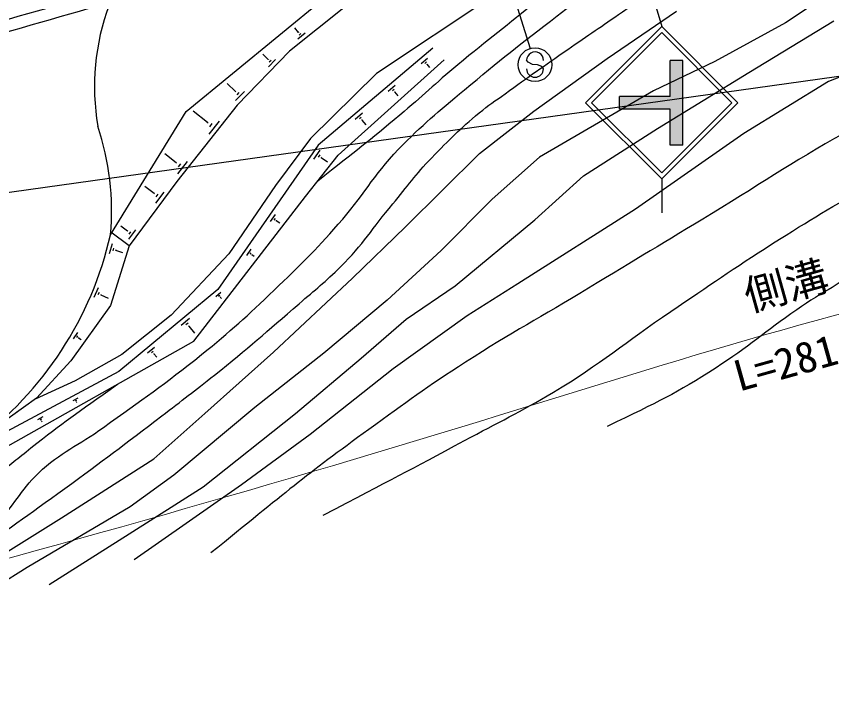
# Model space of a CAD drawing. Units: millimetres, scale not verified. Extents: x 0 to 700000, y -47500 to 447500.
# Drawn here: x 393814 to 442031, y 230161 to 270267 of the extents above; entities that cross this region are included whole.
import ezdxf
from ezdxf.enums import TextEntityAlignment as Align

# ---------------------------------------------------------------- set-up
doc = ezdxf.new("R2010")
doc.units = ezdxf.units.MM
doc.header["$LTSCALE"] = 1000
for name, color, linetype, lineweight in [('M-STR-HTXT', 7, 'Continuous', 13), ('M-STR-STRC', 7, 'Continuous', 25), ('S-TTL', 7, 'Continuous', 25)]:
    doc.layers.add(name, color=color, linetype=linetype, lineweight=lineweight)
doc.styles.add('@ＭＳ ゴシック', font='')
doc.styles.add('ＭＳ ゴシック', font='')
doc.styles.get('@ＭＳ ゴシック').set_extended_font_data('@MS Gothic')
doc.styles.get('ＭＳ ゴシック').set_extended_font_data('MS Gothic')

msp = doc.modelspace()

# ---------------------------------------------------------------- hatches: boundary and pattern name
at = {"layer": 'M-STR-STRC'}
msp.add_hatch(color=256, dxfattribs=at).paths.add_polyline_path([(429480, 265533), (432480, 265533), (432480, 267658), (433230, 267658), (433230, 262658), (432480, 262658), (432480, 264783), (429480, 264783)])

# ---------------------------------------------------------------- linework, layer by layer
at = {"layer": 'M-STR-HTXT'}
msp.add_line((422449, 246697), (432009, 249633), dxfattribs=at)
for centre, radius, start, end in [((529566, -68024), 332300, 95.45843, 107.07253), ((117799, 1238670), 1037700, 284.78072, 287.07253)]:
    msp.add_arc(centre, radius, start, end, dxfattribs=at)
at = {"layer": 'M-STR-STRC'}
for p, q in [((427857, 283925), (431980, 269658)), ((420127, 281604), (424193, 268364)), ((427480, 265158), (431980, 269658)), ((436480, 265158), (431980, 269658)), ((427834, 265159), (431980, 269305)), ((436127, 265158), (431980, 269305)), ((424091, 267548), (423992, 267666)), ((433230, 267658), (432480, 267658)), ((432480, 265533), (432480, 267658)), ((433230, 262658), (433230, 267658)), ((424336, 267409), (424091, 267548)), ((424637, 267407), (424336, 267409)), ((424882, 267295), (424637, 267407)), ((424988, 267159), (424882, 267295)), ((429480, 264783), (429480, 265533)), ((432480, 265533), (429480, 265533)), ((427481, 265158), (431980, 260658)), ((427834, 265159), (431980, 261012)), ((432480, 264783), (429480, 264783)), ((431980, 260658), (436480, 265158)), ((431980, 261012), (436127, 265158)), ((432480, 262658), (432480, 264783)), ((433230, 262658), (432480, 262658)), ((431981, 260658), (431981, 258658))]:
    msp.add_line(p, q, dxfattribs=at)
msp.add_circle((424487, 267408), 1000, dxfattribs=at)
for centre, start, end in [((424492, 267663), 359.5549, 179.5549), ((424488, 267163), 179.5549, 359.5549)]:
    msp.add_arc(centre, 500, start, end, dxfattribs=at)
at = {"layer": 'S-TTL'}
for p, q in [((403853, 264630), (412760, 271951)), ((423027, 272160), (415108, 266893)), ((441533, 271376), (439297, 269874)), ((413278, 270838), (409969, 268214)), ((428752, 267772), (432856, 270575)), ((410503, 269317), (410290, 269585)), ((439297, 269874), (435126, 267605)), ((437128, 266938), (442167, 270008)), ((410899, 269271), (410457, 268920)), ((410516, 269328), (410489, 269306)), ((410646, 269250), (410535, 269162)), ((449308, 269340), (441833, 266404)), ((409969, 268214), (406873, 265012)), ((418451, 268380), (411656, 262651)), ((449804, 267726), (171039, 228823)), ((408711, 267715), (408383, 268032)), ((408725, 267729), (408698, 267701)), ((409146, 267723), (408719, 267281)), ((408875, 267664), (408768, 267553)), ((412855, 262065), (419117, 267687)), ((418124, 267778), (417749, 267462)), ((424414, 264668), (428752, 267772)), ((435126, 267605), (431488, 265870)), ((418063, 267566), (417969, 267487)), ((418107, 267442), (418083, 267422)), ((418095, 267432), (418252, 267246)), ((415108, 266893), (411216, 263052)), ((431722, 263634), (437128, 266938)), ((406775, 265821), (406278, 266302)), ((416218, 266170), (415813, 265829)), ((441833, 266404), (436828, 263334)), ((406792, 265839), (406759, 265804)), ((407316, 265830), (406785, 265280)), ((406979, 265757), (406847, 265620)), ((416151, 265941), (416050, 265856)), ((416198, 265808), (416173, 265786)), ((416186, 265797), (416381, 265566)), ((431488, 265870), (427384, 263467)), ((406873, 265012), (403304, 260497)), ((399381, 257353), (403853, 264630)), ((405114, 263982), (404265, 264653)), ((414281, 264537), (413846, 264170)), ((414209, 264291), (414101, 264199)), ((421210, 262166), (424414, 264668)), ((405133, 264006), (405095, 263958)), ((405804, 264063), (405194, 263292)), ((405383, 263926), (405230, 263734)), ((414260, 264148), (414233, 264125)), ((414247, 264136), (414480, 263860)), ((427384, 263467), (424747, 261932)), ((427350, 260831), (431722, 263634)), ((436828, 263334), (430420, 258862)), ((411216, 263052), (409144, 260272)), ((411656, 262651), (405740, 254124)), ((411759, 262361), (411390, 261829)), ((403267, 261605), (402606, 262127)), ((410910, 259613), (412855, 262065)), ((411754, 262070), (411662, 261937)), ((411852, 261928), (411829, 261894)), ((411841, 261911), (412211, 261654)), ((416838, 257827), (421210, 262166)), ((424747, 261932), (421944, 259463)), ((403285, 261627), (403249, 261582)), ((403921, 261681), (403343, 260950)), ((403522, 261551), (403377, 261369)), ((403304, 260497), (400482, 256700)), ((424480, 258228), (427350, 260831)), ((401965, 259793), (401421, 260197)), ((409144, 260272), (406390, 256229)), ((401980, 259813), (401950, 259772)), ((402531, 259876), (402048, 259227)), ((402188, 259753), (402067, 259591)), ((404302, 251060), (410910, 259613)), ((421944, 259463), (418941, 256426)), ((409116, 258551), (408825, 258132)), ((430420, 258862), (423479, 254457)), ((409112, 258321), (409039, 258217)), ((409189, 258209), (409171, 258183)), ((409180, 258196), (409388, 258052)), ((419775, 254323), (424480, 258228)), ((400482, 256700), (399395, 257513)), ((400386, 257565), (399986, 257862)), ((400399, 257582), (400374, 257548)), ((400866, 257636), (400457, 257085)), ((400575, 257531), (400473, 257394)), ((413702, 254791), (416838, 257827)), ((399481, 256821), (399302, 256226)), ((400482, 256700), (399378, 253170)), ((399563, 256553), (399518, 256404)), ((399694, 256453), (399683, 256415)), ((399689, 256434), (400099, 256310)), ((406390, 256229), (402979, 252591)), ((407689, 256494), (407434, 256127)), ((407685, 256293), (407621, 256201)), ((407753, 256195), (407737, 256172)), ((407745, 256183), (407875, 256093)), ((418941, 256426), (415737, 253489)), ((409030, 250419), (413702, 254791)), ((398661, 254219), (398396, 253650)), ((405740, 254124), (399878, 249275)), ((416872, 252355), (419775, 254323)), ((423479, 254457), (420476, 252555)), ((398704, 253939), (398637, 253797)), ((398821, 253819), (398805, 253784)), ((398813, 253801), (399252, 253596)), ((405899, 253931), (405609, 253691)), ((405850, 253768), (405778, 253708)), ((405883, 253673), (405865, 253658)), ((405874, 253666), (405943, 253583)), ((399378, 253170), (397046, 249896)), ((415737, 253489), (412000, 250352)), ((402979, 252591), (400048, 250266)), ((404051, 252402), (403553, 251990)), ((414202, 250052), (416872, 252355)), ((420476, 252555), (416104, 249418)), ((403968, 252123), (403843, 252020)), ((404024, 251960), (403993, 251934)), ((404008, 251947), (404355, 251528)), ((397423, 251577), (397175, 251190)), ((397427, 251370), (397365, 251273)), ((397500, 251272), (397485, 251248)), ((397493, 251260), (397642, 251164)), ((389273, 242587), (404302, 251060)), ((400048, 250266), (397294, 248725)), ((401984, 250692), (401567, 250347)), ((401914, 250459), (401809, 250372)), ((401961, 250322), (401935, 250301)), ((401948, 250311), (402115, 250109)), ((404958, 246782), (409030, 250419)), ((412000, 250352), (407928, 247149)), ((397046, 249896), (395013, 247692)), ((410331, 246782), (414202, 250052)), ((416104, 249418), (411199, 245547)), ((399878, 249275), (377896, 237524)), ((397294, 248725), (394920, 247626)), ((395013, 247692), (391383, 245094)), ((397452, 247694), (397151, 247533)), ((397379, 247559), (397304, 247518)), ((397391, 247468), (397373, 247458)), ((397382, 247463), (397389, 247450)), ((407928, 247149), (403123, 243144)), ((395386, 246590), (395061, 246416)), ((395307, 246444), (395226, 246400)), ((401955, 244112), (404958, 246782)), ((404858, 242443), (410331, 246782)), ((395320, 246346), (395300, 246335)), ((395310, 246341), (395336, 246292)), ((411199, 245547), (407128, 242577)), ((396482, 240608), (401955, 244112)), ((403123, 243144), (400553, 241275)), ((407128, 242577), (400787, 238139)), ((400487, 239674), (404858, 242443)), ((400553, 241275), (394447, 237671)), ((390876, 237137), (396482, 240608)), ((395748, 236670), (400487, 239674)), ((394447, 237671), (390342, 235102))]:
    msp.add_line(p, q, dxfattribs=at)
for centre, radius, start, end in [((117799, 1238670), 1007000, 285.67856, 286.21872), ((117799, 1238670), 1007700, 285.67856, 286.21872), ((412432, 266098), 13996, 159.803, 189.5985), ((383931, 258797), 15518, 354.6625, 18.668), ((378865, 261999), 21035, 306.5202, 347.2421)]:
    msp.add_arc(centre, radius, start, end, dxfattribs=at)
for points, knots in [([(381902, 232156), (383923, 233747), (384434, 234150), (386065, 235417), (387485, 236520), (388265, 237158), (389708, 238228), (390817, 239049), (391569, 239345), (392588, 240275), (393717, 241305), (394012, 242206), (395121, 243259), (396454, 244525), (397482, 244888), (398972, 245965), (401257, 247615), (402571, 248500), (404766, 250267), (406516, 251676), (407447, 252529), (409069, 254084), (410598, 255549), (411443, 256387), (412850, 257970), (414330, 259633), (414881, 260806), (416424, 262411), (417841, 263884), (418746, 264599), (420310, 265915), (422406, 267677), (423618, 268620), (425792, 270286), (427253, 271406), (428071, 272035), (429574, 273097), (431247, 274279), (432156, 274989), (433911, 276046), (435547, 277032), (436529, 277470), (438213, 278371), (440122, 279392), (440728, 279709), (443114, 280960)], [0, 0, 0, 0, 1, 1, 1, 2, 2, 2, 3, 3, 3, 4, 4, 4, 5, 5, 5, 6, 6, 6, 7, 7, 7, 8, 8, 8, 9, 9, 9, 10, 10, 10, 11, 11, 11, 12, 12, 12, 13, 13, 13, 14, 14, 14, 15, 15, 15, 15]), ([(383134, 232356), (386929, 235255), (387905, 236016), (391018, 238288), (393216, 239893), (394479, 240746), (396678, 242348), (398940, 243996), (400187, 244948), (402416, 246641), (403645, 247575), (404332, 248099), (405538, 249061), (407535, 250653), (408599, 251612), (410535, 253277), (411509, 254115), (412082, 254557), (412994, 255463), (414330, 256790), (414867, 257727), (416077, 259171), (416974, 260241), (417406, 260903), (418380, 261903), (419434, 262985), (420021, 263603), (421190, 264557), (421764, 265026), (422111, 265256), (422713, 265689), (424151, 266725), (424964, 267295), (426421, 268305), (427682, 269179), (428395, 269660), (429660, 270529), (431521, 271809), (432451, 272707), (434422, 273808), (435851, 274606), (436690, 274992), (438209, 275604), (440015, 276331), (441043, 276728), (442932, 277204), (445224, 277781), (446150, 277817), (448928, 278029)], [0, 0, 0, 0, 1, 1, 1, 2, 2, 2, 3, 3, 3, 4, 4, 4, 5, 5, 5, 6, 6, 6, 7, 7, 7, 8, 8, 8, 9, 9, 9, 10, 10, 10, 11, 11, 11, 12, 12, 12, 13, 13, 13, 14, 14, 14, 15, 15, 15, 16, 16, 16, 16]), ([(432498, 277685), (430350, 276018), (429776, 275582), (428082, 274172), (426723, 273041), (426008, 272352), (424647, 271223), (422822, 269710), (421750, 268924), (419928, 267407), (418563, 266269), (417852, 265568), (416493, 264423), (414634, 262856), (413998, 262374), (411636, 260529)], [0, 0, 0, 0, 1, 1, 1, 2, 2, 2, 3, 3, 3, 4, 4, 4, 5, 5, 5, 5]), ([(473636, 256960), (472087, 259072), (471609, 259737), (470098, 261331), (468664, 262845), (467956, 263875), (466161, 264935), (463410, 266561), (461594, 267224), (458418, 267572), (455024, 267944), (453018, 267648), (449709, 266804), (447048, 266126), (445818, 265004), (443402, 263701), (440000, 261866), (438234, 260593), (434925, 258595), (432082, 256878), (430495, 255906), (427651, 254190), (424812, 252477), (423167, 251607), (420376, 249818), (418089, 248354), (416871, 247437), (414669, 245847), (410913, 243134), (409738, 242120), (405325, 238539)], [0, 0, 0, 0, 1, 1, 1, 2, 2, 2, 3, 3, 3, 4, 4, 4, 5, 5, 5, 6, 6, 6, 7, 7, 7, 8, 8, 8, 9, 9, 9, 10, 10, 10, 10]), ([(411966, 240775), (416026, 242897), (417065, 243432), (420309, 245180), (422373, 246292), (423572, 246842), (425582, 248050), (428402, 249745), (429797, 250979), (432523, 252822), (434859, 254401), (436153, 255308), (438529, 256826), (440777, 258262), (442079, 258997), (444369, 260364), (446276, 261501), (447239, 262348), (449275, 263233), (450700, 263854), (451542, 264170), (453079, 264401), (455118, 264709), (456294, 264801), (458352, 264668), (459851, 264572), (460731, 264576), (462156, 264101), (463948, 263504), (465028, 263181), (466528, 262032), (467664, 261162), (468072, 260415), (468964, 259296), (469813, 258229), (470084, 257829), (470999, 256459)], [0, 0, 0, 0, 1, 1, 1, 2, 2, 2, 3, 3, 3, 4, 4, 4, 5, 5, 5, 6, 6, 6, 7, 7, 7, 8, 8, 8, 9, 9, 9, 10, 10, 10, 11, 11, 11, 12, 12, 12, 12]), ([(468930, 256226), (467979, 257482), (467651, 257962), (466594, 258829), (465726, 259541), (465168, 259855), (464183, 260396), (463158, 260958), (462580, 261311), (461455, 261632), (460136, 262008), (459356, 262139), (457985, 262166), (456289, 262199), (455332, 261980), (453680, 261598), (452562, 261340), (451983, 261015), (450943, 260530), (449244, 259738), (448340, 259173), (446805, 258094), (445635, 257272), (445235, 256499), (444102, 255625), (442574, 254445), (441552, 254020), (439964, 252922), (438075, 251615), (437125, 250726), (435192, 249485), (432788, 247941), (431833, 247513), (428752, 246014)], [0, 0, 0, 0, 1, 1, 1, 2, 2, 2, 3, 3, 3, 4, 4, 4, 5, 5, 5, 6, 6, 6, 7, 7, 7, 8, 8, 8, 9, 9, 9, 10, 10, 10, 11, 11, 11, 11]), ([(379447, 231613), (381246, 233231), (381744, 233672), (383274, 234922), (384974, 236310), (386064, 236915), (387743, 238329), (389799, 240060), (390653, 241357), (392681, 243119), (393442, 243780), (393893, 244121), (394681, 244749), (396627, 246298), (397318, 246751), (399806, 248525)], [0, 0, 0, 0, 1, 1, 1, 2, 2, 2, 3, 3, 3, 4, 4, 4, 5, 5, 5, 5])]:
    msp.add_open_spline(points, degree=3, knots=knots, dxfattribs=at)

# ---------------------------------------------------------------- texts
at = {"layer": 'M-STR-HTXT', "style": 'ＭＳ ゴシック'}
msp.add_text('側溝', height=1833, rotation=15.639, dxfattribs=at).set_placement((439714, 252937), align=Align.BOTTOM_CENTER)
at = {"layer": 'M-STR-HTXT', "style": '@ＭＳ ゴシック'}
msp.add_text('L=281.5', height=1833, rotation=15.639, dxfattribs=at).set_placement((440253, 251011), align=Align.TOP_CENTER)

doc.saveas('drawing.dxf')
